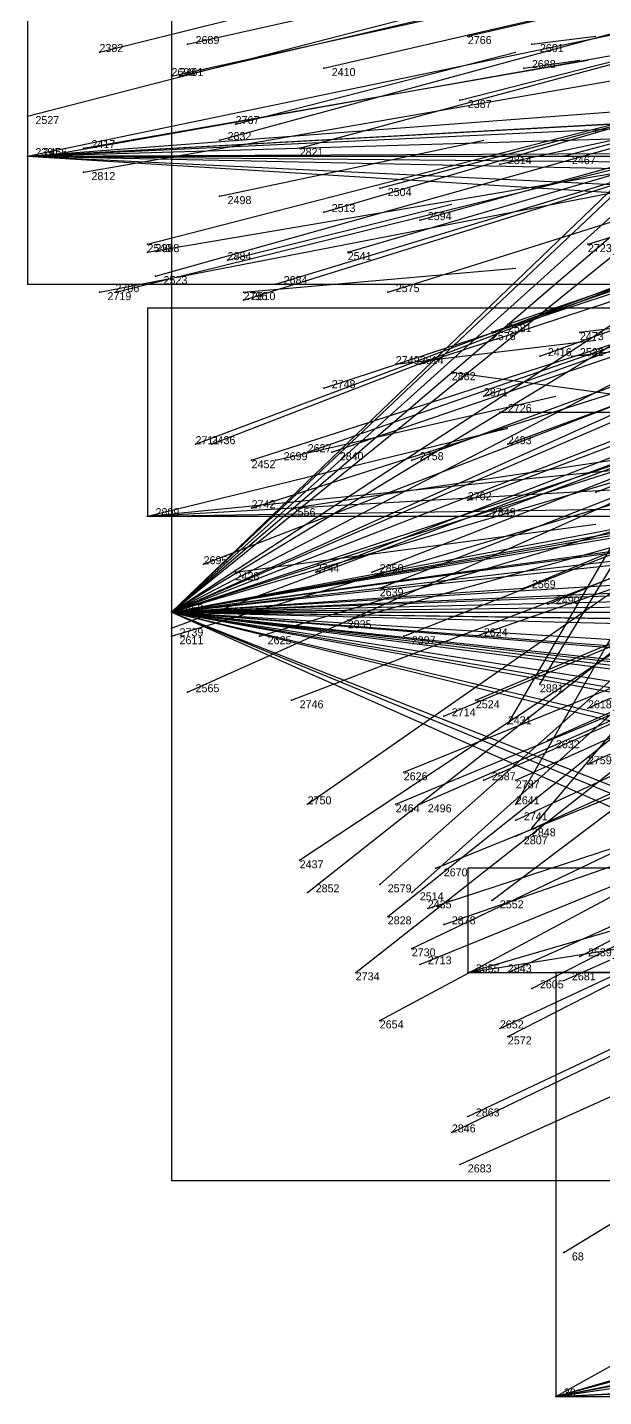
# Model space of a CAD drawing. Extents: x -0.5 to 0.59, y -0.5 to 0.59.
# Drawn here: x -0.484 to -0.412, y -0.272 to -0.1009 of the extents above; entities that cross this region are included whole.
import ezdxf

# ---------------------------------------------------------------- set-up
doc = ezdxf.new("R2010")
doc.units = 0
for name, color, linetype in [('Clients', 3, 'CONTINUOUS'), ('Facilities', 3, 'CONTINUOUS'), ('Facilities_lines', 3, 'CONTINUOUS'), ('Min_max_boxes', 1, 'CONTINUOUS'), ('Normals', 1, 'CONTINUOUS'), ('Source_points', 5, 'CONTINUOUS'), ('Text', 3, 'CONTINUOUS')]:
    doc.layers.add(name, color=color, linetype=linetype)

msp = doc.modelspace()

# ---------------------------------------------------------------- linework, layer by layer
at = {"layer": 'Clients', "color": 5}
msp.add_point((-0.422, -0.171, -1.137), dxfattribs=at)
at = {"layer": 'Facilities', "color": 3}
for p in [(-0.429, -0.102, -1.103), (-0.475, -0.104, -1.216), (-0.464, -0.103, -1.187), (-0.421, -0.103, -1.25), (-0.447, -0.106, -1.147), (-0.422, -0.106, -1.25), (-0.466, -0.107, -1.195), (-0.465, -0.107, -1.193), (-0.43, -0.11, -1.11), (-0.484, -0.112, -1.242), (-0.458, -0.113, -1.25), (-0.413, -0.114, -1.07), (-0.477, -0.116, -1.25), (-0.46, -0.115, -1.184), (-0.45, -0.116, -1.162), (-0.484, -0.117, -1.25), (-0.482, -0.117, -1.241), (-0.425, -0.118, -1.25), (-0.417, -0.117, -1.082), (-0.477, -0.119, -1.229), (-0.44, -0.121, -1.14), (-0.46, -0.122, -1.25), (-0.447, -0.124, -1.159), (-0.435, -0.125, -1.13), (-0.469, -0.128, -1.214), (-0.414, -0.128, -1.084), (-0.469, -0.129, -1.25), (-0.459, -0.13, -1.25), (-0.444, -0.129, -1.156), (-0.468, -0.132, -1.215), (-0.453, -0.133, -1.179), (-0.475, -0.134, -1.233), (-0.473, -0.134, -1.229), (-0.457, -0.134, -1.25), (-0.457, -0.135, -1.191), (-0.439, -0.134, -1.146), (-0.424, -0.138, -1.116), (-0.426, -0.139, -1.122), (-0.415, -0.139, -1.25), (-0.42, -0.142, -1.108), (-0.416, -0.142, -1.25), (-0.438, -0.143, -1.25), (-0.435, -0.143, -1.145), (-0.431, -0.144, -1.25), (-0.447, -0.146, -1.175), (-0.427, -0.147, -1.13), (-0.425, -0.149, -1.25), (-0.463, -0.153, -1.219), (-0.461, -0.153, -1.214), (-0.424, -0.153, -1.127), (-0.456, -0.155, -1.205), (-0.453, -0.155, -1.25), (-0.449, -0.154, -1.187), (-0.446, -0.154, -1.179), (-0.436, -0.155, -1.157), (-0.413, -0.159, -1.105), (-0.429, -0.16, -1.145), (-0.469, -0.162, -1.25), (-0.456, -0.161, -1.21), (-0.451, -0.161, -1.25), (-0.427, -0.162, -1.142), (-0.462, -0.168, -1.229), (-0.458, -0.169, -1.25), (-0.448, -0.169, -1.197), (-0.441, -0.169, -1.18), (-0.44, -0.171, -1.18), (-0.466, -0.174, -1.25), (-0.419, -0.173, -1.133), (-0.466, -0.176, -1.245), (-0.444, -0.175, -1.25), (-0.466, -0.177, -1.25), (-0.455, -0.177, -1.25), (-0.437, -0.177, -1.179), (-0.428, -0.177, -1.25), (-0.42, -0.183, -1.25), (-0.464, -0.184, -1.246), (-0.451, -0.185, -1.25), (-0.428, -0.185, -1.167), (-0.414, -0.186, -1.135), (-0.432, -0.187, -1.176), (-0.424, -0.188, -1.25), (-0.419, -0.19, -1.15), (-0.414, -0.193, -1.142), (-0.437, -0.194, -1.196), (-0.427, -0.195, -1.173), (-0.423, -0.195, -1.165), (-0.449, -0.198, -1.25), (-0.438, -0.198, -1.202), (-0.435, -0.198, -1.194), (-0.423, -0.198, -1.25), (-0.423, -0.2, -1.169), (-0.421, -0.201, -1.25), (-0.423, -0.202, -1.172), (-0.45, -0.205, -1.236), (-0.433, -0.206, -1.199), (-0.44, -0.208, -1.25), (-0.449, -0.209, -1.237), (-0.436, -0.209, -1.25), (-0.426, -0.21, -1.25), (-0.439, -0.212, -1.25), (-0.434, -0.211, -1.207), (-0.432, -0.213, -1.203), (-0.436, -0.216, -1.217), (-0.415, -0.217, -1.17), (-0.443, -0.219, -1.236), (-0.435, -0.218, -1.216), (-0.429, -0.219, -1.203), (-0.424, -0.219, -1.25), (-0.417, -0.22, -1.25), (-0.421, -0.221, -1.188), (-0.44, -0.225, -1.236), (-0.425, -0.226, -1.204), (-0.424, -0.227, -1.202), (-0.429, -0.237, -1.224), (-0.431, -0.239, -1.233), (-0.43, -0.243, -1.25), (-0.417, -0.254, -1.22), (-0.418, -0.272, -1.246)]:
    msp.add_point(p, dxfattribs=at)
at = {"layer": 'Facilities_lines', "color": 3}
for p, q in [((-0.466, -0.174, -1.25), (-0.356, -0.07, -1.25)), ((-0.466, -0.174, -1.25), (-0.34, -0.072, -1.25)), ((-0.466, -0.174, -1.25), (-0.355, -0.074, -1.25)), ((-0.466, -0.174, -1.25), (-0.362, -0.074, -1.25)), ((-0.466, -0.174, -1.25), (-0.355, -0.079, -1.25)), ((-0.466, -0.174, -1.25), (-0.318, -0.084, -1.25)), ((-0.466, -0.174, -1.25), (-0.33, -0.085, -1.25)), ((-0.466, -0.174, -1.25), (-0.308, -0.092, -1.25)), ((-0.484, -0.117, -1.25), (-0.168, -0.093, -1.25)), ((-0.484, -0.117, -1.25), (-0.249, -0.104, -1.25)), ((-0.484, -0.117, -1.25), (-0.247, -0.104, -1.25)), ((-0.466, -0.174, -1.25), (-0.308, -0.103, -1.25)), ((-0.484, -0.117, -1.25), (-0.248, -0.106, -1.25)), ((-0.484, -0.117, -1.25), (-0.146, -0.107, -1.25)), ((-0.484, -0.117, -1.25), (-0.259, -0.116, -1.25)), ((-0.484, -0.117, -1.25), (-0.149, -0.124, -1.25)), ((-0.484, -0.117, -1.25), (-0.213, -0.117, -1.25)), ((-0.484, -0.117, -1.25), (-0.227, -0.133, -1.25)), ((-0.484, -0.117, -1.25), (-0.168, -0.12, -1.25)), ((-0.484, -0.117, -1.25), (-0.258, -0.128, -1.25)), ((-0.466, -0.174, -1.25), (-0.355, -0.126, -1.25)), ((-0.466, -0.174, -1.25), (-0.343, -0.126, -1.25)), ((-0.466, -0.174, -1.25), (-0.328, -0.128, -1.25)), ((-0.469, -0.162, -1.25), (-0.206, -0.136, -1.25)), ((-0.466, -0.174, -1.25), (-0.255, -0.136, -1.25)), ((-0.466, -0.174, -1.25), (-0.347, -0.136, -1.25)), ((-0.466, -0.174, -1.25), (-0.266, -0.139, -1.25)), ((-0.466, -0.174, -1.25), (-0.351, -0.14, -1.25)), ((-0.466, -0.174, -1.25), (-0.286, -0.14, -1.25)), ((-0.466, -0.174, -1.25), (-0.266, -0.147, -1.25)), ((-0.469, -0.162, -1.25), (-0.224, -0.148, -1.25)), ((-0.466, -0.174, -1.25), (-0.293, -0.15, -1.25)), ((-0.466, -0.174, -1.25), (-0.342, -0.153, -1.25)), ((-0.466, -0.174, -1.25), (-0.286, -0.153, -1.25)), ((-0.469, -0.162, -1.25), (-0.206, -0.158, -1.25)), ((-0.466, -0.174, -1.25), (-0.326, -0.159, -1.25)), ((-0.466, -0.174, -1.25), (-0.225, -0.165, -1.25)), ((-0.466, -0.174, -1.25), (-0.319, -0.165, -1.25)), ((-0.466, -0.174, -1.25), (-0.282, -0.166, -1.25)), ((-0.466, -0.174, -1.25), (-0.297, -0.17, -1.25)), ((-0.466, -0.174, -1.25), (-0.217, -0.171, -1.25)), ((-0.466, -0.174, -1.25), (-0.422, -0.171, -1.137)), ((-0.466, -0.174, -1.25), (-0.271, -0.22, -1.25)), ((-0.466, -0.174, -1.25), (-0.227, -0.18, -1.25)), ((-0.466, -0.174, -1.25), (-0.228, -0.174, -1.25)), ((-0.466, -0.174, -1.25), (-0.288, -0.185, -1.25)), ((-0.466, -0.174, -1.25), (-0.316, -0.176, -1.25)), ((-0.466, -0.174, -1.25), (-0.256, -0.19, -1.25)), ((-0.466, -0.174, -1.25), (-0.257, -0.212, -1.25)), ((-0.466, -0.174, -1.25), (-0.33, -0.185, -1.25)), ((-0.466, -0.174, -1.25), (-0.264, -0.2, -1.25)), ((-0.466, -0.174, -1.25), (-0.276, -0.221, -1.25)), ((-0.466, -0.174, -1.25), (-0.306, -0.245, -1.25)), ((-0.466, -0.174, -1.25), (-0.27, -0.195, -1.25)), ((-0.466, -0.174, -1.25), (-0.403, -0.2, -1.126)), ((-0.466, -0.174, -1.25), (-0.268, -0.208, -1.25)), ((-0.466, -0.174, -1.25), (-0.323, -0.176, -1.25)), ((-0.466, -0.174, -1.25), (-0.275, -0.204, -1.25)), ((-0.466, -0.174, -1.25), (-0.315, -0.191, -1.25)), ((-0.466, -0.174, -1.25), (-0.291, -0.195, -1.25)), ((-0.466, -0.174, -1.25), (-0.329, -0.174, -1.25)), ((-0.466, -0.174, -1.25), (-0.286, -0.245, -1.25)), ((-0.429, -0.219, -1.203), (-0.347, -0.206, -1.01)), ((-0.418, -0.272, -1.246), (-0.236, -0.219, -1.25)), ((-0.418, -0.272, -1.246), (-0.26, -0.227, -1.25)), ((-0.418, -0.272, -1.246), (-0.254, -0.228, -1.25)), ((-0.418, -0.272, -1.246), (-0.258, -0.24, -1.25)), ((-0.418, -0.272, -1.246), (-0.266, -0.243, -1.25)), ((-0.418, -0.272, -1.246), (-0.262, -0.249, -1.25)), ((-0.418, -0.272, -1.246), (-0.277, -0.265, -1.25)), ((-0.418, -0.272, -1.246), (-0.283, -0.266, -1.25))]:
    msp.add_line(p, q, dxfattribs=at)
at = {"layer": 'Min_max_boxes', "color": 1}
for p, q in [((-0.466, -0.07, -1.25), (-0.466, -0.245, -1.25)), ((-0.466, -0.07, -1.126), (-0.466, -0.245, -1.126)), ((-0.484, -0.093, -1.25), (-0.484, -0.133, -1.25)), ((-0.484, -0.093, -1.25), (-0.484, -0.133, -1.25)), ((-0.484, -0.133, -1.25), (-0.146, -0.133, -1.25)), ((-0.484, -0.133, -1.25), (-0.146, -0.133, -1.25)), ((-0.484, -0.133, -1.25), (-0.484, -0.133, -1.25)), ((-0.206, -0.136, -1.25), (-0.469, -0.136, -1.25)), ((-0.469, -0.136, -1.25), (-0.469, -0.162, -1.25)), ((-0.206, -0.136, -1.25), (-0.469, -0.136, -1.25)), ((-0.469, -0.136, -1.25), (-0.469, -0.162, -1.25)), ((-0.469, -0.136, -1.25), (-0.469, -0.136, -1.25)), ((-0.469, -0.162, -1.25), (-0.206, -0.162, -1.25)), ((-0.469, -0.162, -1.25), (-0.206, -0.162, -1.25)), ((-0.469, -0.162, -1.25), (-0.469, -0.162, -1.25)), ((-0.347, -0.206, -1.203), (-0.429, -0.206, -1.203)), ((-0.429, -0.206, -1.203), (-0.429, -0.219, -1.203)), ((-0.347, -0.206, -1.01), (-0.429, -0.206, -1.01)), ((-0.429, -0.206, -1.01), (-0.429, -0.219, -1.01)), ((-0.429, -0.206, -1.203), (-0.429, -0.206, -1.01)), ((-0.429, -0.219, -1.203), (-0.347, -0.219, -1.203)), ((-0.429, -0.219, -1.01), (-0.347, -0.219, -1.01)), ((-0.429, -0.219, -1.203), (-0.429, -0.219, -1.01)), ((-0.236, -0.219, -1.25), (-0.418, -0.219, -1.25)), ((-0.418, -0.219, -1.25), (-0.418, -0.272, -1.25)), ((-0.236, -0.219, -1.246), (-0.418, -0.219, -1.246)), ((-0.418, -0.219, -1.246), (-0.418, -0.272, -1.246)), ((-0.418, -0.219, -1.25), (-0.418, -0.219, -1.246)), ((-0.466, -0.245, -1.25), (-0.217, -0.245, -1.25)), ((-0.466, -0.245, -1.126), (-0.217, -0.245, -1.126)), ((-0.466, -0.245, -1.25), (-0.466, -0.245, -1.126)), ((-0.418, -0.272, -1.25), (-0.236, -0.272, -1.25)), ((-0.418, -0.272, -1.246), (-0.236, -0.272, -1.246)), ((-0.418, -0.272, -1.25), (-0.418, -0.272, -1.246))]:
    msp.add_line(p, q, dxfattribs=at)
at = {"layer": 'Normals', "color": 1}
for p, q in [((-0.475, -0.104, -1.216), (-0.379, -0.08, -1.227)), ((-0.464, -0.103, -1.187), (-0.37, -0.082, -1.217)), ((-0.429, -0.102, -1.103), (-0.339, -0.081, -1.141)), ((-0.465, -0.107, -1.193), (-0.371, -0.085, -1.22)), ((-0.447, -0.106, -1.147), (-0.356, -0.085, -1.185)), ((-0.466, -0.107, -1.195), (-0.371, -0.086, -1.219)), ((-0.43, -0.11, -1.11), (-0.34, -0.087, -1.147)), ((-0.484, -0.112, -1.242), (-0.391, -0.088, -1.216)), ((-0.46, -0.115, -1.184), (-0.368, -0.09, -1.215)), ((-0.45, -0.116, -1.162), (-0.361, -0.092, -1.199)), ((-0.413, -0.114, -1.07), (-0.322, -0.091, -1.107)), ((-0.417, -0.117, -1.082), (-0.327, -0.093, -1.119)), ((-0.44, -0.121, -1.14), (-0.35, -0.097, -1.178)), ((-0.447, -0.124, -1.159), (-0.358, -0.098, -1.196)), ((-0.482, -0.117, -1.241), (-0.386, -0.1, -1.217)), ((-0.435, -0.125, -1.13), (-0.345, -0.1, -1.168)), ((-0.484, -0.117, -1.25), (-0.407, -0.101, -1.188)), ((-0.477, -0.119, -1.229), (-0.379, -0.102, -1.223)), ((-0.421, -0.103, -1.25), (-0.413, -0.102, -1.15)), ((-0.414, -0.128, -1.084), (-0.325, -0.101, -1.121)), ((-0.469, -0.128, -1.214), (-0.372, -0.103, -1.225)), ((-0.458, -0.113, -1.25), (-0.423, -0.104, -1.157)), ((-0.444, -0.129, -1.156), (-0.355, -0.103, -1.193)), ((-0.477, -0.116, -1.25), (-0.414, -0.105, -1.173)), ((-0.468, -0.132, -1.215), (-0.372, -0.105, -1.228)), ((-0.457, -0.135, -1.191), (-0.364, -0.106, -1.216)), ((-0.453, -0.133, -1.179), (-0.364, -0.106, -1.217)), ((-0.439, -0.134, -1.146), (-0.35, -0.106, -1.183)), ((-0.422, -0.106, -1.25), (-0.415, -0.105, -1.15)), ((-0.426, -0.139, -1.122), (-0.339, -0.109, -1.159)), ((-0.424, -0.138, -1.116), (-0.337, -0.108, -1.153)), ((-0.473, -0.134, -1.229), (-0.376, -0.11, -1.232)), ((-0.42, -0.142, -1.108), (-0.332, -0.11, -1.145)), ((-0.435, -0.143, -1.145), (-0.347, -0.114, -1.182)), ((-0.475, -0.134, -1.233), (-0.377, -0.115, -1.23)), ((-0.46, -0.122, -1.25), (-0.427, -0.115, -1.156)), ((-0.427, -0.147, -1.13), (-0.34, -0.116, -1.167)), ((-0.425, -0.118, -1.25), (-0.411, -0.115, -1.151)), ((-0.463, -0.153, -1.219), (-0.37, -0.118, -1.233)), ((-0.461, -0.153, -1.214), (-0.368, -0.117, -1.228)), ((-0.447, -0.146, -1.175), (-0.359, -0.117, -1.212)), ((-0.469, -0.129, -1.25), (-0.41, -0.119, -1.17)), ((-0.424, -0.153, -1.127), (-0.337, -0.121, -1.164)), ((-0.459, -0.13, -1.25), (-0.431, -0.123, -1.154)), ((-0.449, -0.154, -1.187), (-0.36, -0.123, -1.221)), ((-0.436, -0.155, -1.157), (-0.349, -0.123, -1.194)), ((-0.446, -0.154, -1.179), (-0.358, -0.124, -1.216)), ((-0.456, -0.155, -1.205), (-0.363, -0.125, -1.223)), ((-0.413, -0.159, -1.105), (-0.326, -0.126, -1.143)), ((-0.429, -0.16, -1.145), (-0.342, -0.127, -1.182)), ((-0.427, -0.162, -1.142), (-0.34, -0.129, -1.179)), ((-0.457, -0.134, -1.25), (-0.423, -0.131, -1.156)), ((-0.456, -0.161, -1.21), (-0.362, -0.131, -1.225)), ((-0.462, -0.168, -1.229), (-0.369, -0.132, -1.231)), ((-0.448, -0.169, -1.197), (-0.358, -0.134, -1.225)), ((-0.441, -0.169, -1.18), (-0.354, -0.135, -1.216)), ((-0.422, -0.171, -1.137), (-0.336, -0.135, -1.174)), ((-0.44, -0.171, -1.18), (-0.353, -0.137, -1.217)), ((-0.419, -0.173, -1.133), (-0.333, -0.137, -1.17)), ((-0.415, -0.139, -1.25), (-0.407, -0.138, -1.15)), ((-0.438, -0.143, -1.25), (-0.413, -0.14, -1.153)), ((-0.416, -0.142, -1.25), (-0.407, -0.141, -1.15)), ((-0.437, -0.177, -1.179), (-0.351, -0.143, -1.215)), ((-0.466, -0.176, -1.245), (-0.383, -0.145, -1.198)), ((-0.431, -0.144, -1.25), (-0.409, -0.147, -1.153)), ((-0.453, -0.155, -1.25), (-0.418, -0.147, -1.157)), ((-0.414, -0.186, -1.135), (-0.329, -0.148, -1.172)), ((-0.464, -0.184, -1.246), (-0.388, -0.15, -1.19)), ((-0.428, -0.185, -1.167), (-0.343, -0.149, -1.204)), ((-0.425, -0.149, -1.25), (-0.411, -0.149, -1.151)), ((-0.469, -0.162, -1.25), (-0.424, -0.151, -1.161)), ((-0.45, -0.205, -1.236), (-0.37, -0.152, -1.209)), ((-0.449, -0.209, -1.237), (-0.377, -0.152, -1.197)), ((-0.432, -0.187, -1.176), (-0.346, -0.151, -1.213)), ((-0.419, -0.19, -1.15), (-0.334, -0.152, -1.187)), ((-0.466, -0.174, -1.25), (-0.403, -0.153, -1.175)), ((-0.451, -0.161, -1.25), (-0.411, -0.155, -1.159)), ((-0.449, -0.198, -1.25), (-0.386, -0.154, -1.186)), ((-0.44, -0.208, -1.25), (-0.379, -0.154, -1.192)), ((-0.414, -0.193, -1.142), (-0.33, -0.154, -1.179)), ((-0.466, -0.177, -1.25), (-0.396, -0.156, -1.182)), ((-0.437, -0.194, -1.196), (-0.346, -0.157, -1.214)), ((-0.427, -0.195, -1.173), (-0.342, -0.157, -1.21)), ((-0.423, -0.198, -1.25), (-0.399, -0.156, -1.162)), ((-0.423, -0.195, -1.165), (-0.339, -0.157, -1.203)), ((-0.421, -0.201, -1.25), (-0.384, -0.157, -1.169)), ((-0.451, -0.185, -1.25), (-0.383, -0.159, -1.182)), ((-0.436, -0.209, -1.25), (-0.379, -0.158, -1.185)), ((-0.435, -0.198, -1.194), (-0.346, -0.159, -1.218)), ((-0.443, -0.219, -1.236), (-0.368, -0.16, -1.206)), ((-0.438, -0.198, -1.202), (-0.347, -0.16, -1.216)), ((-0.444, -0.175, -1.25), (-0.397, -0.162, -1.163)), ((-0.439, -0.212, -1.25), (-0.375, -0.161, -1.193)), ((-0.423, -0.2, -1.169), (-0.339, -0.161, -1.207)), ((-0.458, -0.169, -1.25), (-0.413, -0.163, -1.161)), ((-0.455, -0.177, -1.25), (-0.408, -0.163, -1.163)), ((-0.424, -0.188, -1.25), (-0.41, -0.164, -1.154)), ((-0.423, -0.202, -1.172), (-0.339, -0.164, -1.209)), ((-0.42, -0.183, -1.25), (-0.409, -0.165, -1.152)), ((-0.426, -0.21, -1.25), (-0.369, -0.167, -1.18)), ((-0.433, -0.206, -1.199), (-0.342, -0.169, -1.215)), ((-0.428, -0.177, -1.25), (-0.408, -0.17, -1.152)), ((-0.436, -0.216, -1.217), (-0.346, -0.173, -1.218)), ((-0.415, -0.217, -1.17), (-0.333, -0.174, -1.208)), ((-0.421, -0.221, -1.188), (-0.335, -0.177, -1.214)), ((-0.44, -0.225, -1.236), (-0.354, -0.179, -1.214)), ((-0.435, -0.218, -1.216), (-0.342, -0.18, -1.215)), ((-0.434, -0.211, -1.207), (-0.339, -0.18, -1.213)), ((-0.432, -0.213, -1.203), (-0.337, -0.18, -1.21)), ((-0.424, -0.227, -1.202), (-0.336, -0.182, -1.214)), ((-0.425, -0.226, -1.204), (-0.335, -0.184, -1.212)), ((-0.424, -0.219, -1.25), (-0.357, -0.189, -1.182)), ((-0.429, -0.219, -1.203), (-0.333, -0.191, -1.205)), ((-0.429, -0.237, -1.224), (-0.34, -0.195, -1.203)), ((-0.431, -0.239, -1.233), (-0.344, -0.197, -1.209)), ((-0.417, -0.22, -1.25), (-0.365, -0.197, -1.168)), ((-0.417, -0.254, -1.22), (-0.332, -0.202, -1.209)), ((-0.43, -0.243, -1.25), (-0.348, -0.206, -1.206)), ((-0.418, -0.272, -1.246), (-0.341, -0.229, -1.198))]:
    msp.add_line(p, q, dxfattribs=at)
at = {"layer": 'Source_points', "color": 5}
for p in [(-0.429, -0.102, -1.103), (-0.475, -0.104, -1.216), (-0.464, -0.103, -1.187), (-0.421, -0.103, -1.25), (-0.447, -0.106, -1.147), (-0.422, -0.106, -1.25), (-0.466, -0.107, -1.195), (-0.465, -0.107, -1.193), (-0.43, -0.11, -1.11), (-0.484, -0.112, -1.242), (-0.458, -0.113, -1.25), (-0.413, -0.114, -1.07), (-0.477, -0.116, -1.25), (-0.46, -0.115, -1.184), (-0.45, -0.116, -1.162), (-0.484, -0.117, -1.25), (-0.482, -0.117, -1.241), (-0.425, -0.118, -1.25), (-0.417, -0.117, -1.082), (-0.477, -0.119, -1.229), (-0.44, -0.121, -1.14), (-0.46, -0.122, -1.25), (-0.447, -0.124, -1.159), (-0.435, -0.125, -1.13), (-0.469, -0.128, -1.214), (-0.414, -0.128, -1.084), (-0.469, -0.129, -1.25), (-0.459, -0.13, -1.25), (-0.444, -0.129, -1.156), (-0.468, -0.132, -1.215), (-0.453, -0.133, -1.179), (-0.475, -0.134, -1.233), (-0.473, -0.134, -1.229), (-0.457, -0.134, -1.25), (-0.457, -0.135, -1.191), (-0.439, -0.134, -1.146), (-0.424, -0.138, -1.116), (-0.426, -0.139, -1.122), (-0.415, -0.139, -1.25), (-0.42, -0.142, -1.108), (-0.416, -0.142, -1.25), (-0.438, -0.143, -1.25), (-0.435, -0.143, -1.145), (-0.431, -0.144, -1.25), (-0.447, -0.146, -1.175), (-0.427, -0.147, -1.13), (-0.425, -0.149, -1.25), (-0.463, -0.153, -1.219), (-0.461, -0.153, -1.214), (-0.424, -0.153, -1.127), (-0.456, -0.155, -1.205), (-0.453, -0.155, -1.25), (-0.449, -0.154, -1.187), (-0.446, -0.154, -1.179), (-0.436, -0.155, -1.157), (-0.413, -0.159, -1.105), (-0.429, -0.16, -1.145), (-0.469, -0.162, -1.25), (-0.456, -0.161, -1.21), (-0.451, -0.161, -1.25), (-0.427, -0.162, -1.142), (-0.462, -0.168, -1.229), (-0.458, -0.169, -1.25), (-0.448, -0.169, -1.197), (-0.441, -0.169, -1.18), (-0.44, -0.171, -1.18), (-0.422, -0.171, -1.137), (-0.466, -0.174, -1.25), (-0.419, -0.173, -1.133), (-0.466, -0.176, -1.245), (-0.444, -0.175, -1.25), (-0.466, -0.177, -1.25), (-0.455, -0.177, -1.25), (-0.437, -0.177, -1.179), (-0.428, -0.177, -1.25), (-0.42, -0.183, -1.25), (-0.464, -0.184, -1.246), (-0.451, -0.185, -1.25), (-0.428, -0.185, -1.167), (-0.414, -0.186, -1.135), (-0.432, -0.187, -1.176), (-0.424, -0.188, -1.25), (-0.419, -0.19, -1.15), (-0.414, -0.193, -1.142), (-0.437, -0.194, -1.196), (-0.427, -0.195, -1.173), (-0.423, -0.195, -1.165), (-0.449, -0.198, -1.25), (-0.438, -0.198, -1.202), (-0.435, -0.198, -1.194), (-0.423, -0.198, -1.25), (-0.423, -0.2, -1.169), (-0.421, -0.201, -1.25), (-0.423, -0.202, -1.172), (-0.45, -0.205, -1.236), (-0.433, -0.206, -1.199), (-0.44, -0.208, -1.25), (-0.449, -0.209, -1.237), (-0.436, -0.209, -1.25), (-0.426, -0.21, -1.25), (-0.439, -0.212, -1.25), (-0.434, -0.211, -1.207), (-0.432, -0.213, -1.203), (-0.436, -0.216, -1.217), (-0.415, -0.217, -1.17), (-0.443, -0.219, -1.236), (-0.435, -0.218, -1.216), (-0.429, -0.219, -1.203), (-0.424, -0.219, -1.25), (-0.417, -0.22, -1.25), (-0.421, -0.221, -1.188), (-0.44, -0.225, -1.236), (-0.425, -0.226, -1.204), (-0.424, -0.227, -1.202), (-0.429, -0.237, -1.224), (-0.431, -0.239, -1.233), (-0.43, -0.243, -1.25), (-0.417, -0.254, -1.22), (-0.418, -0.272, -1.246)]:
    msp.add_point(p, dxfattribs=at)

# ---------------------------------------------------------------- texts
at = {"layer": 'Text', "color": 3}
for s, p in [('2689', (-0.463, -0.103, -1.187)), ('2766', (-0.429, -0.103, -1.103)), ('2382', (-0.475, -0.104, -1.216)), ('2601', (-0.42, -0.104, -1.25)), ('2698', (-0.466, -0.107, -1.195)), ('2461', (-0.465, -0.107, -1.193)), ('2410', (-0.446, -0.107, -1.147)), ('2688', (-0.421, -0.106, -1.25)), ('2387', (-0.429, -0.111, -1.11)), ('2527', (-0.483, -0.113, -1.242)), ('2767', (-0.458, -0.113, -1.25)), ('2832', (-0.459, -0.115, -1.184)), ('2391', (-0.483, -0.117, -1.25)), ('2456', (-0.482, -0.117, -1.241)), ('2417', (-0.476, -0.116, -1.25)), ('2821', (-0.45, -0.117, -1.162)), ('2814', (-0.424, -0.118, -1.25)), ('2467', (-0.416, -0.118, -1.082)), ('2812', (-0.476, -0.12, -1.229)), ('2504', (-0.439, -0.122, -1.14)), ('2498', (-0.459, -0.123, -1.25)), ('2513', (-0.446, -0.124, -1.159)), ('2594', (-0.434, -0.125, -1.13)), ('2549', (-0.469, -0.129, -1.25)), ('2388', (-0.468, -0.129, -1.214)), ('2723', (-0.414, -0.129, -1.084)), ('2884', (-0.459, -0.13, -1.25)), ('2541', (-0.444, -0.13, -1.156)), ('2706', (-0.473, -0.134, -1.229)), ('2523', (-0.467, -0.133, -1.215)), ('2684', (-0.452, -0.133, -1.179)), ('2575', (-0.438, -0.134, -1.146)), ('2719', (-0.474, -0.135, -1.233)), ('2796', (-0.457, -0.135, -1.191)), ('2810', (-0.456, -0.135, -1.25)), ('2581', (-0.424, -0.139, -1.116)), ('2576', (-0.426, -0.14, -1.122)), ('2473', (-0.415, -0.14, -1.25)), ('2749', (-0.438, -0.143, -1.25)), ('2614', (-0.435, -0.143, -1.145)), ('2416', (-0.419, -0.142, -1.108)), ('2532', (-0.415, -0.142, -1.25)), ('2748', (-0.446, -0.146, -1.175)), ('2882', (-0.431, -0.145, -1.25)), ('2871', (-0.427, -0.147, -1.13)), ('2726', (-0.424, -0.149, -1.25)), ('2711', (-0.463, -0.153, -1.219)), ('2436', (-0.461, -0.153, -1.214)), ('2493', (-0.424, -0.153, -1.127)), ('2699', (-0.452, -0.155, -1.25)), ('2627', (-0.449, -0.154, -1.187)), ('2840', (-0.445, -0.155, -1.179)), ('2758', (-0.435, -0.155, -1.157)), ('2452', (-0.456, -0.156, -1.205)), ('2702', (-0.429, -0.16, -1.145)), ('2742', (-0.456, -0.161, -1.21)), ('2809', (-0.468, -0.162, -1.25)), ('2556', (-0.451, -0.162, -1.25)), ('2849', (-0.426, -0.162, -1.142)), ('2695', (-0.462, -0.168, -1.229)), ('2428', (-0.458, -0.17, -1.25)), ('2744', (-0.448, -0.169, -1.197)), ('2850', (-0.44, -0.169, -1.18)), ('2639', (-0.44, -0.172, -1.18)), ('2569', (-0.421, -0.171, -1.137)), ('2490', (-0.418, -0.173, -1.133)), ('2453', (-0.465, -0.174, -1.25)), ('2739', (-0.465, -0.177, -1.245)), ('2835', (-0.444, -0.176, -1.25)), ('2624', (-0.427, -0.177, -1.25)), ('2611', (-0.465, -0.178, -1.25)), ('2625', (-0.454, -0.178, -1.25)), ('2397', (-0.436, -0.178, -1.179)), ('2565', (-0.463, -0.184, -1.246)), ('2881', (-0.42, -0.184, -1.25)), ('2746', (-0.45, -0.186, -1.25)), ('2714', (-0.431, -0.187, -1.176)), ('2524', (-0.428, -0.186, -1.167)), ('2618', (-0.414, -0.186, -1.135)), ('2431', (-0.424, -0.188, -1.25)), ('2632', (-0.418, -0.191, -1.15)), ('2759', (-0.414, -0.193, -1.142)), ('2626', (-0.437, -0.195, -1.196)), ('2587', (-0.426, -0.195, -1.173)), ('2787', (-0.423, -0.196, -1.165)), ('2750', (-0.449, -0.198, -1.25)), ('2464', (-0.438, -0.199, -1.202)), ('2496', (-0.434, -0.199, -1.194)), ('2641', (-0.423, -0.198, -1.25)), ('2741', (-0.422, -0.2, -1.169)), ('2848', (-0.421, -0.202, -1.25)), ('2807', (-0.422, -0.203, -1.172)), ('2437', (-0.45, -0.206, -1.236)), ('2670', (-0.432, -0.207, -1.199)), ('2852', (-0.448, -0.209, -1.237)), ('2579', (-0.439, -0.209, -1.25)), ('2514', (-0.435, -0.21, -1.25)), ('2435', (-0.434, -0.211, -1.207)), ('2552', (-0.425, -0.211, -1.25)), ('2828', (-0.439, -0.213, -1.25)), ('2878', (-0.431, -0.213, -1.203)), ('2730', (-0.436, -0.217, -1.217)), ('2713', (-0.434, -0.218, -1.216)), ('2539', (-0.414, -0.217, -1.17)), ('2734', (-0.443, -0.22, -1.236)), ('2655', (-0.428, -0.219, -1.203)), ('2843', (-0.424, -0.219, -1.25)), ('2681', (-0.416, -0.22, -1.25)), ('2605', (-0.42, -0.221, -1.188)), ('2654', (-0.44, -0.226, -1.236)), ('2652', (-0.425, -0.226, -1.204)), ('2572', (-0.424, -0.228, -1.202)), ('2863', (-0.428, -0.237, -1.224)), ('2846', (-0.431, -0.239, -1.233)), ('2683', (-0.429, -0.244, -1.25)), ('68', (-0.416, -0.255, -1.22)), ('30', (-0.417, -0.272, -1.246))]:
    msp.add_text(s, height=0.001, dxfattribs=at).set_placement(p)

doc.saveas('drawing.dxf')
